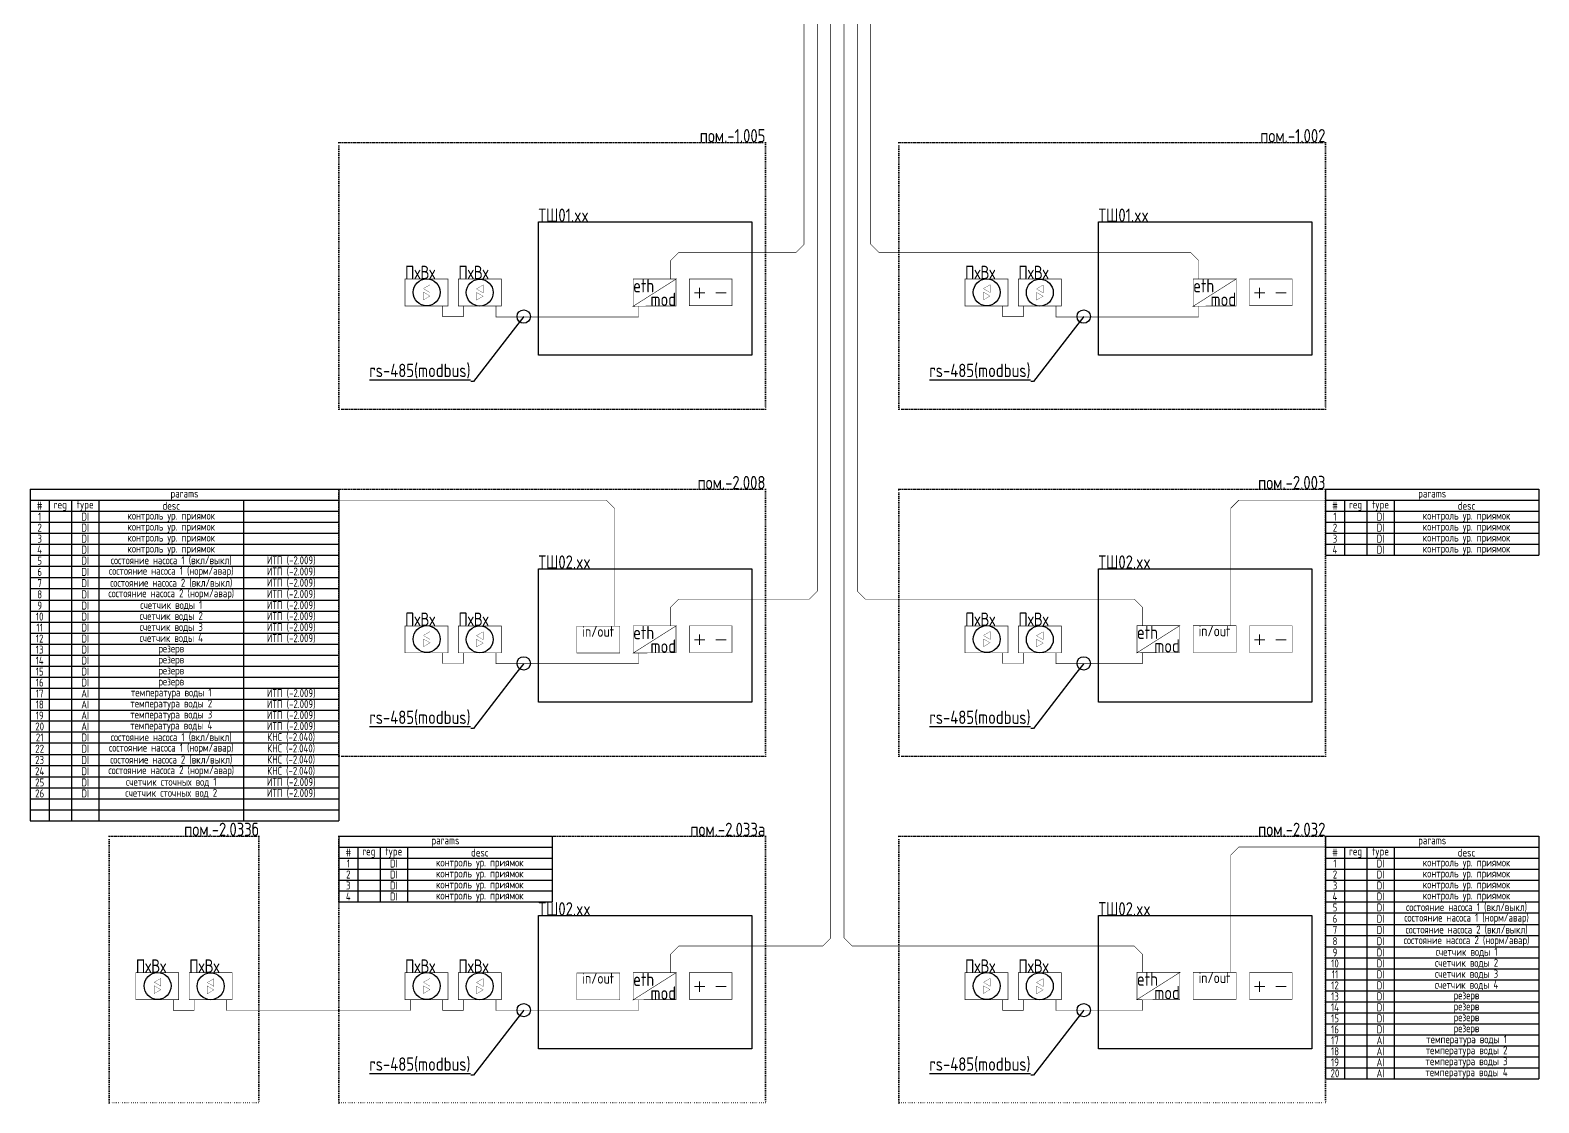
# Model space of a CAD drawing. Header units: inches. Extents: x -443 to 158, y -551 to 426.
# Drawn here: x -443 to 123, y -551 to -148 of the extents above; entities that cross this region are included whole.
import ezdxf
from ezdxf import colors
from ezdxf.entities.mleader import LeaderData, LeaderLine
from ezdxf.math import Vec2, Vec3

# ---------------------------------------------------------------- set-up
doc = ezdxf.new("R2010")
doc.units = ezdxf.units.IN
doc.header["$MEASUREMENT"] = 0
doc.linetypes.add('ACAD_ISO07W100', pattern=[3, 0, -3])
doc.styles.add('-ISOCPEUR-', font='ISOCPEUR.TTF', dxfattribs={"width": 0.8, "height": 2.5})

# ---------------------------------------------------------------- blocks, each defined once
blk = doc.blocks.new('*U19')
at = {"const_width": 0.2}
blk.add_lwpolyline([(0.2, 0.2), (16.2, 0.2), (16.2, 10.2), (0.2, 10.2)], close=True, dxfattribs=at)
at = {"const_width": 0.4}
for points in [[(4, 7), (4, 3)], [(2, 5), (6, 5)], [(10, 5), (14, 5)]]:
    blk.add_lwpolyline(points, dxfattribs=at)
blk = doc.blocks.new('_Origin')
at = {"color": 0, "linetype": 'ByBlock', "lineweight": -2}
blk.add_line((0, 0), (-1, 0), dxfattribs=at)
blk.add_circle((0, 0), 0.5, dxfattribs=at)
blk = doc.blocks.new('*T23')
at = {"color": 0, "linetype": 'ByBlock', "lineweight": -2, "transparency": 16777216}
for p, q in [((0, 0), (80, 0)), ((0, 0), (0, -91)), ((80, 0), (80, -91)), ((0, -4.12), (80, -4.12)), ((7.11, -4.12), (7.11, -91)), ((15.47, -4.12), (15.47, -91)), ((25.79, -4.12), (25.79, -91)), ((0, -8.24), (80, -8.24)), ((0, -12.36), (80, -12.36)), ((0, -16.48), (80, -16.48)), ((0, -20.6), (80, -20.6)), ((0, -24.72), (80, -24.72)), ((0, -28.84), (80, -28.84)), ((0, -33.14), (80, -33.14)), ((0, -37.26), (80, -37.26)), ((0, -41.56), (80, -41.56)), ((0, -45.68), (80, -45.68)), ((0, -49.8), (80, -49.8)), ((0, -53.92), (80, -53.92)), ((0, -58.04), (80, -58.04)), ((0, -62.16), (80, -62.16)), ((0, -66.28), (80, -66.28)), ((0, -70.4), (80, -70.4)), ((0, -74.52), (80, -74.52)), ((0, -78.64), (80, -78.64)), ((0, -82.76), (80, -82.76)), ((0, -86.88), (80, -86.88)), ((0, -91), (80, -91))]:
    blk.add_line(p, q, dxfattribs=at)
at = {"color": 0, "transparency": 16777216, "char_height": 3, "attachment_point": 5, "style": '-ISOCPEUR-'}
for s, insert, width in [('#', (3.56, -6.18), 6.9929), ('reg', (11.29, -6.18), 8.2369), ('type', (20.63, -6.18), 10.2032), ('params', (40, -2.06), 79.88), ('desc', (52.9, -6.18), 54.0869), ('1', (3.56, -10.3), 6.9929), ('DI', (20.63, -10.3), 10.2032), ('контроль ур. приямок', (52.9, -10.3), 54.0869), ('2', (3.56, -14.42), 6.9929), ('DI', (20.63, -14.42), 10.2032), ('контроль ур. приямок', (52.9, -14.42), 54.0869), ('4', (3.56, -22.66), 6.9929), ('3', (3.56, -18.54), 6.9929), ('DI', (20.63, -18.54), 10.2032), ('DI', (20.63, -22.66), 10.2032), ('контроль ур. приямок', (52.9, -18.54), 54.0869), ('контроль ур. приямок', (52.9, -22.66), 54.0869), ('5', (3.56, -26.78), 6.9929), ('DI', (20.63, -26.78), 10.2032), ('состояние насоса 1 (вкл/выкл)', (52.9, -26.78), 54.0869), ('7', (3.56, -35.2), 6.9929), ('6', (3.56, -30.99), 6.9929), ('DI', (20.63, -30.99), 10.2032), ('DI', (20.63, -35.2), 10.2032), ('состояние насоса 1 (норм/авар)', (52.9, -30.99), 54.0869), ('состояние насоса 2 (вкл/выкл)', (52.9, -35.2), 54.0869), ('8', (3.56, -39.41), 6.9929), ('DI', (20.63, -39.41), 10.2032), ('состояние насоса 2 (норм/авар)', (52.9, -39.41), 54.0869), ('9', (3.56, -43.62), 6.9929), ('DI', (20.63, -43.62), 10.2032), ('счетчик воды 1', (52.9, -43.62), 54.0869), ('10', (3.56, -47.74), 6.9929), ('11', (3.56, -51.86), 6.9929), ('DI', (20.63, -47.74), 10.2032), ('DI', (20.63, -51.86), 10.2032), ('счетчик воды 3', (52.9, -51.86), 54.0869), ('счетчик воды 2', (52.9, -47.74), 54.0869), ('12', (3.56, -55.98), 6.9929), ('DI', (20.63, -55.98), 10.2032), ('счетчик воды 4', (52.9, -55.98), 54.0869), ('13', (3.56, -60.1), 6.9929), ('DI', (20.63, -60.1), 10.2032), ('резерв', (52.9, -60.1), 54.0869), ('14', (3.56, -64.22), 6.9929), ('15', (3.56, -68.34), 6.9929), ('DI', (20.63, -64.22), 10.2032), ('DI', (20.63, -68.34), 10.2032), ('резерв', (52.9, -64.22), 54.0869), ('резерв', (52.9, -68.34), 54.0869), ('16', (3.56, -72.46), 6.9929), ('DI', (20.63, -72.46), 10.2032), ('резерв', (52.9, -72.46), 54.0869), ('18', (3.56, -80.7), 6.9929), ('17', (3.56, -76.58), 6.9929), ('AI', (20.63, -76.58), 10.2032), ('AI', (20.63, -80.7), 10.2032), ('температура воды 2', (52.9, -80.7), 54.0869), ('температура воды 1', (52.9, -76.58), 54.0869), ('19', (3.56, -84.82), 6.9929), ('AI', (20.63, -84.82), 10.2032), ('температура воды 3', (52.9, -84.82), 54.0869), ('20', (3.56, -88.94), 6.9929), ('AI', (20.63, -88.94), 10.2032), ('температура воды 4', (52.9, -88.94), 54.0869)]:
    blk.add_mtext(s, dxfattribs=dict(at, insert=insert, width=width))
blk = doc.blocks.new('*T26')
at = {"color": 0, "linetype": 'ByBlock', "lineweight": -2, "transparency": 16777216}
for p, q in [((0, 0), (80, 0)), ((0, 0), (0, -24.72)), ((80, 0), (80, -24.72)), ((0, -4.12), (80, -4.12)), ((7.11, -4.12), (7.11, -24.72)), ((15.47, -4.12), (15.47, -24.72)), ((25.79, -4.12), (25.79, -24.72)), ((0, -8.24), (80, -8.24)), ((0, -12.36), (80, -12.36)), ((0, -16.48), (80, -16.48)), ((0, -20.6), (80, -20.6)), ((0, -24.72), (80, -24.72))]:
    blk.add_line(p, q, dxfattribs=at)
at = {"color": 0, "transparency": 16777216, "char_height": 3, "attachment_point": 5, "style": '-ISOCPEUR-'}
for s, insert, width in [('#', (3.56, -6.18), 6.9929), ('reg', (11.29, -6.18), 8.2369), ('type', (20.63, -6.18), 10.2032), ('params', (40, -2.06), 79.88), ('desc', (52.9, -6.18), 54.0869), ('1', (3.56, -10.3), 6.9929), ('DI', (20.63, -10.3), 10.2032), ('контроль ур. приямок', (52.9, -10.3), 54.0869), ('2', (3.56, -14.42), 6.9929), ('DI', (20.63, -14.42), 10.2032), ('контроль ур. приямок', (52.9, -14.42), 54.0869), ('4', (3.56, -22.66), 6.9929), ('3', (3.56, -18.54), 6.9929), ('DI', (20.63, -18.54), 10.2032), ('DI', (20.63, -22.66), 10.2032), ('контроль ур. приямок', (52.9, -18.54), 54.0869), ('контроль ур. приямок', (52.9, -22.66), 54.0869)]:
    blk.add_mtext(s, dxfattribs=dict(at, insert=insert, width=width))
blk = doc.blocks.new('*T29')
at = {"color": 0, "linetype": 'ByBlock', "lineweight": -2, "transparency": 16777216}
for p, q in [((0, 0), (80, 0)), ((0, 0), (0, -24.72)), ((80, 0), (80, -24.72)), ((0, -4.12), (80, -4.12)), ((7.11, -4.12), (7.11, -24.72)), ((15.47, -4.12), (15.47, -24.72)), ((25.79, -4.12), (25.79, -24.72)), ((0, -8.24), (80, -8.24)), ((0, -12.36), (80, -12.36)), ((0, -16.48), (80, -16.48)), ((0, -20.6), (80, -20.6)), ((0, -24.72), (80, -24.72))]:
    blk.add_line(p, q, dxfattribs=at)
at = {"color": 0, "transparency": 16777216, "char_height": 3, "attachment_point": 5, "style": '-ISOCPEUR-'}
for s, insert, width in [('#', (3.56, -6.18), 6.9929), ('reg', (11.29, -6.18), 8.2369), ('type', (20.63, -6.18), 10.2032), ('params', (40, -2.06), 79.88), ('desc', (52.9, -6.18), 54.0869), ('1', (3.56, -10.3), 6.9929), ('DI', (20.63, -10.3), 10.2032), ('контроль ур. приямок', (52.9, -10.3), 54.0869), ('2', (3.56, -14.42), 6.9929), ('DI', (20.63, -14.42), 10.2032), ('контроль ур. приямок', (52.9, -14.42), 54.0869), ('4', (3.56, -22.66), 6.9929), ('3', (3.56, -18.54), 6.9929), ('DI', (20.63, -18.54), 10.2032), ('DI', (20.63, -22.66), 10.2032), ('контроль ур. приямок', (52.9, -18.54), 54.0869), ('контроль ур. приямок', (52.9, -22.66), 54.0869)]:
    blk.add_mtext(s, dxfattribs=dict(at, insert=insert, width=width))
blk = doc.blocks.new('*T32')
at = {"color": 0, "linetype": 'ByBlock', "lineweight": -2, "transparency": 16777216}
for p, q in [((0, 0), (115.72, 0)), ((0, 0), (0, -124.33)), ((115.72, 0), (115.72, -124.33)), ((0, -4.12), (115.72, -4.12)), ((7.11, -4.12), (7.11, -124.33)), ((15.47, -4.12), (15.47, -124.33)), ((25.79, -4.12), (25.79, -124.33)), ((80, -4.12), (80, -124.33)), ((0, -8.24), (115.72, -8.24)), ((0, -12.36), (115.72, -12.36)), ((0, -16.48), (115.72, -16.48)), ((0, -20.6), (115.72, -20.6)), ((0, -24.72), (115.72, -24.72)), ((0, -28.84), (115.72, -28.84)), ((0, -33.14), (115.72, -33.14)), ((0, -37.26), (115.72, -37.26)), ((0, -41.56), (115.72, -41.56)), ((0, -45.68), (115.72, -45.68)), ((0, -49.8), (115.72, -49.8)), ((0, -53.92), (115.72, -53.92)), ((0, -58.04), (115.72, -58.04)), ((0, -62.16), (115.72, -62.16)), ((0, -66.28), (115.72, -66.28)), ((0, -70.4), (115.72, -70.4)), ((0, -74.52), (115.72, -74.52)), ((0, -78.64), (115.72, -78.64)), ((0, -82.76), (115.72, -82.76)), ((0, -86.88), (115.72, -86.88)), ((0, -91), (115.72, -91)), ((0, -95.12), (115.72, -95.12)), ((0, -99.43), (115.72, -99.43)), ((0, -103.55), (115.72, -103.55)), ((0, -107.85), (115.72, -107.85)), ((0, -111.97), (115.72, -111.97)), ((0, -116.09), (115.72, -116.09)), ((0, -120.21), (115.72, -120.21)), ((0, -124.33), (115.72, -124.33))]:
    blk.add_line(p, q, dxfattribs=at)
at = {"color": 0, "transparency": 16777216, "char_height": 3, "attachment_point": 5, "style": '-ISOCPEUR-'}
for s, insert, width in [('#', (3.56, -6.18), 6.9929), ('reg', (11.29, -6.18), 8.2369), ('type', (20.63, -6.18), 10.2032), ('desc', (52.9, -6.18), 54.0869), ('params', (57.86, -2.06), 115.6024), ('1', (3.56, -10.3), 6.9929), ('DI', (20.63, -10.3), 10.2032), ('контроль ур. приямок', (52.9, -10.3), 54.0869), ('2', (3.56, -14.42), 6.9929), ('DI', (20.63, -14.42), 10.2032), ('контроль ур. приямок', (52.9, -14.42), 54.0869), ('4', (3.56, -22.66), 6.9929), ('3', (3.56, -18.54), 6.9929), ('DI', (20.63, -18.54), 10.2032), ('DI', (20.63, -22.66), 10.2032), ('контроль ур. приямок', (52.9, -18.54), 54.0869), ('контроль ур. приямок', (52.9, -22.66), 54.0869), ('5', (3.56, -26.78), 6.9929), ('DI', (20.63, -26.78), 10.2032), ('состояние насоса 1 (вкл/выкл)', (52.9, -26.78), 54.0869), ('ИТП (-2.009)', (97.86, -26.78), 35.6024), ('7', (3.56, -35.2), 6.9929), ('6', (3.56, -30.99), 6.9929), ('DI', (20.63, -30.99), 10.2032), ('DI', (20.63, -35.2), 10.2032), ('состояние насоса 1 (норм/авар)', (52.9, -30.99), 54.0869), ('состояние насоса 2 (вкл/выкл)', (52.9, -35.2), 54.0869), ('ИТП (-2.009)', (97.86, -30.99), 35.6024), ('ИТП (-2.009)', (97.86, -35.2), 35.6024), ('8', (3.56, -39.41), 6.9929), ('DI', (20.63, -39.41), 10.2032), ('состояние насоса 2 (норм/авар)', (52.9, -39.41), 54.0869), ('ИТП (-2.009)', (97.86, -39.41), 35.6024), ('9', (3.56, -43.62), 6.9929), ('DI', (20.63, -43.62), 10.2032), ('счетчик воды 1', (52.9, -43.62), 54.0869), ('ИТП (-2.009)', (97.86, -43.62), 35.6024), ('10', (3.56, -47.74), 6.9929), ('11', (3.56, -51.86), 6.9929), ('DI', (20.63, -47.74), 10.2032), ('DI', (20.63, -51.86), 10.2032), ('счетчик воды 3', (52.9, -51.86), 54.0869), ('счетчик воды 2', (52.9, -47.74), 54.0869), ('ИТП (-2.009)', (97.86, -47.74), 35.6024), ('ИТП (-2.009)', (97.86, -51.86), 35.6024), ('12', (3.56, -55.98), 6.9929), ('DI', (20.63, -55.98), 10.2032), ('счетчик воды 4', (52.9, -55.98), 54.0869), ('ИТП (-2.009)', (97.86, -55.98), 35.6024), ('13', (3.56, -60.1), 6.9929), ('DI', (20.63, -60.1), 10.2032), ('резерв', (52.9, -60.1), 54.0869), ('14', (3.56, -64.22), 6.9929), ('15', (3.56, -68.34), 6.9929), ('DI', (20.63, -64.22), 10.2032), ('DI', (20.63, -68.34), 10.2032), ('резерв', (52.9, -64.22), 54.0869), ('резерв', (52.9, -68.34), 54.0869), ('16', (3.56, -72.46), 6.9929), ('DI', (20.63, -72.46), 10.2032), ('резерв', (52.9, -72.46), 54.0869), ('18', (3.56, -80.7), 6.9929), ('17', (3.56, -76.58), 6.9929), ('AI', (20.63, -76.58), 10.2032), ('AI', (20.63, -80.7), 10.2032), ('температура воды 2', (52.9, -80.7), 54.0869), ('температура воды 1', (52.9, -76.58), 54.0869), ('ИТП (-2.009)', (97.86, -76.58), 35.6024), ('ИТП (-2.009)', (97.86, -80.7), 35.6024), ('19', (3.56, -84.82), 6.9929), ('AI', (20.63, -84.82), 10.2032), ('температура воды 3', (52.9, -84.82), 54.0869), ('ИТП (-2.009)', (97.86, -84.82), 35.6024), ('20', (3.56, -88.94), 6.9929), ('AI', (20.63, -88.94), 10.2032), ('температура воды 4', (52.9, -88.94), 54.0869), ('ИТП (-2.009)', (97.86, -88.94), 35.6024), ('22', (3.56, -97.27), 6.9929), ('21', (3.56, -93.06), 6.9929), ('DI', (20.63, -93.06), 10.2032), ('DI', (20.63, -97.27), 10.2032), ('состояние насоса 1 (норм/авар)', (52.9, -97.27), 54.0869), ('состояние насоса 1 (вкл/выкл)', (52.9, -93.06), 54.0869), ('КНС (-2.040)', (97.86, -93.06), 35.6024), ('КНС (-2.040)', (97.86, -97.27), 35.6024), ('23', (3.56, -101.49), 6.9929), ('DI', (20.63, -101.49), 10.2032), ('состояние насоса 2 (вкл/выкл)', (52.9, -101.49), 54.0869), ('КНС (-2.040)', (97.86, -101.49), 35.6024), ('24', (3.56, -105.7), 6.9929), ('DI', (20.63, -105.7), 10.2032), ('состояние насоса 2 (норм/авар)', (52.9, -105.7), 54.0869), ('КНС (-2.040)', (97.86, -105.7), 35.6024), ('25', (3.56, -109.91), 6.9929), ('26', (3.56, -114.03), 6.9929), ('DI', (20.63, -109.91), 10.2032), ('DI', (20.63, -114.03), 10.2032), ('счетчик сточных вод 2', (52.9, -114.03), 54.0869), ('счетчик сточных вод 1', (52.9, -109.91), 54.0869), ('ИТП (-2.009)', (97.86, -109.91), 35.6024), ('ИТП (-2.009)', (97.86, -114.03), 35.6024)]:
    blk.add_mtext(s, dxfattribs=dict(at, insert=insert, width=width))
blk = doc.blocks.new('PxVx')
at = {"const_width": 0.2}
blk.add_lwpolyline([(16.1, 10.1), (0, 10.1), (0, 0), (16.1, 0)], close=True, dxfattribs=at)
at = {"color": 1, "const_width": 0.1}
blk.add_lwpolyline([(6.9, 6.54), (9.39, 7.98), (9.39, 5.07), (6.9, 6.54)], dxfattribs=at)
at = {"color": 5, "const_width": 0.1}
blk.add_lwpolyline([(9.39, 3.77), (6.9, 5.21), (6.9, 2.3), (9.39, 3.77)], dxfattribs=at)
blk.add_circle((8.15, 5.15), 5.05)
at = {"insert": (0, 10.1), "char_height": 5, "attachment_point": 7, "style": '-ISOCPEUR-'}
blk.add_mtext_dynamic_manual_height_columns('ПхВх', width=80.3115, gutter_width=12.5, heights=[9], dxfattribs=at)

msp = doc.modelspace()

# ---------------------------------------------------------------- linework, layer by layer
at = {"const_width": 0.2}
for points in [[(-202.85, -241.76), (-202.85, -234.76), (-199.85, -231.76), (-155.85, -231.76), (-152.85, -228.76), (-152.85, 112.24), (-149.85, 115.24), (-104.34, 115.24)], [(-202.85, -371.76), (-202.85, -364.76), (-199.85, -361.76), (-150.85, -361.76), (-147.85, -358.76), (-147.85, 112.24), (-144.85, 115.24), (-104.34, 115.24)], [(-202.85, -501.76), (-202.85, -494.76), (-199.85, -491.76), (-145.85, -491.76), (-142.85, -488.76), (-142.85, 112.24), (-139.85, 115.24), (-104.34, 115.24)], [(-26.05, -501.76), (-26.05, -494.76), (-29.05, -491.76), (-134.85, -491.76), (-137.85, -488.76), (-137.85, 112.24), (-134.85, 115.24), (-104.34, 115.24)], [(-26.05, -371.66), (-26.05, -364.76), (-29.05, -361.76), (-129.85, -361.76), (-132.85, -358.76), (-132.85, 112.24), (-129.85, 115.24), (-104.34, 115.24)], [(-4.95, -241.76), (-4.95, -234.76), (-7.95, -231.76), (-124.85, -231.76), (-127.85, -228.76), (-127.85, 112.24), (-124.85, 115.24), (-104.34, 115.24)], [(-280.61, -251.88), (-280.61, -255.86), (-288.41, -255.86), (-288.41, -251.88)], [(-214.95, -251.94), (-214.95, -255.96), (-268.41, -255.96), (-268.41, -251.98)], [(-70.61, -251.88), (-70.61, -255.86), (-78.41, -255.86), (-78.41, -251.88)], [(-4.95, -251.94), (-4.95, -255.96), (-58.41, -255.96), (-58.41, -251.98)], [(-223.95, -371.86), (-223.95, -327.66), (-226.95, -324.66), (-327.34, -324.66)], [(7.15, -371.66), (7.15, -327.66), (10.15, -324.66), (42.66, -324.66)], [(-280.61, -381.88), (-280.61, -385.86), (-288.41, -385.86), (-288.41, -381.88)], [(-214.95, -381.94), (-214.95, -385.96), (-268.41, -385.96), (-268.41, -381.98)], [(-70.61, -381.88), (-70.61, -385.86), (-78.41, -385.86), (-78.41, -381.88)], [(-26.05, -381.86), (-26.05, -385.96), (-58.41, -385.96), (-58.41, -381.98)], [(7.15, -501.66), (7.15, -457.66), (10.15, -454.66), (42.66, -454.66)], [(-381.54, -511.88), (-381.54, -515.86), (-389.34, -515.86), (-389.34, -511.88)], [(-300.51, -511.88), (-300.51, -515.96), (-369.34, -515.96), (-369.34, -511.98)], [(-280.61, -511.88), (-280.61, -515.86), (-288.41, -515.86), (-288.41, -511.88)], [(-214.95, -511.94), (-214.95, -515.96), (-268.41, -515.96), (-268.41, -511.98)], [(-70.61, -511.88), (-70.61, -515.86), (-78.41, -515.86), (-78.41, -511.88)], [(-26.05, -511.94), (-26.05, -515.96), (-58.41, -515.96), (-58.41, -511.98)]]:
    msp.add_lwpolyline(points, dxfattribs=at)
at = {"linetype": 'ACAD_ISO07W100', "ltscale": 0.2}
for points in [[(-327.34, -190.54), (-167.34, -190.54), (-167.34, -290.54), (-327.34, -290.54)], [(-117.34, -190.54), (42.66, -190.54), (42.66, -290.54), (-117.34, -290.54)], [(-327.34, -320.54), (-167.34, -320.54), (-167.34, -420.54), (-327.34, -420.54)], [(-117.34, -320.54), (42.66, -320.54), (42.66, -420.54), (-117.34, -420.54)], [(-413.44, -450.54), (-357.34, -450.54), (-357.34, -550.54), (-413.44, -550.54)], [(-327.34, -450.54), (-167.34, -450.54), (-167.34, -550.54), (-327.34, -550.54)], [(-117.34, -450.54), (42.66, -450.54), (42.66, -550.54), (-117.34, -550.54)]]:
    msp.add_lwpolyline(points, close=True, dxfattribs=at)
for points in [[(-172.46, -270.34), (-252.46, -270.34), (-252.46, -220.34), (-172.46, -220.34)], [(37.54, -270.34), (-42.46, -270.34), (-42.46, -220.34), (37.54, -220.34)], [(-172.46, -400.34), (-252.46, -400.34), (-252.46, -350.34), (-172.46, -350.34)], [(37.54, -400.34), (-42.46, -400.34), (-42.46, -350.34), (37.54, -350.34)], [(-172.46, -530.34), (-252.46, -530.34), (-252.46, -480.34), (-172.46, -480.34)], [(37.54, -530.34), (-42.46, -530.34), (-42.46, -480.34), (37.54, -480.34)]]:
    msp.add_lwpolyline(points, close=True)
at = {"const_width": 0.2}
for points in [[(-286.41, -241.78), (-302.51, -241.78), (-302.51, -251.88), (-286.41, -251.88)], [(-266.41, -241.78), (-282.51, -241.78), (-282.51, -251.88), (-266.41, -251.88)], [(-208.85, -251.86), (-200.85, -251.86), (-200.85, -241.76), (-216.95, -251.96)], [(-216.95, -251.96), (-200.85, -241.76), (-208.95, -241.76), (-216.95, -241.76)], [(-76.41, -241.78), (-92.51, -241.78), (-92.51, -251.88), (-76.41, -251.88)], [(-56.41, -241.78), (-72.51, -241.78), (-72.51, -251.88), (-56.41, -251.88)], [(1.15, -251.86), (9.15, -251.86), (9.15, -241.76), (-6.95, -251.96)], [(-6.95, -251.96), (9.15, -241.76), (1.05, -241.76), (-6.95, -241.76)], [(-286.41, -371.78), (-302.51, -371.78), (-302.51, -381.88), (-286.41, -381.88)], [(-266.41, -371.78), (-282.51, -371.78), (-282.51, -381.88), (-266.41, -381.88)], [(-238.05, -371.86), (-221.95, -371.86), (-221.95, -381.96), (-238.05, -381.96)], [(-208.85, -381.86), (-200.85, -381.86), (-200.85, -371.76), (-216.95, -381.96)], [(-216.95, -381.96), (-200.85, -371.76), (-208.95, -371.76), (-216.95, -371.76)], [(-76.41, -371.78), (-92.51, -371.78), (-92.51, -381.88), (-76.41, -381.88)], [(-56.41, -371.78), (-72.51, -371.78), (-72.51, -381.88), (-56.41, -381.88)], [(-19.95, -381.76), (-11.95, -381.76), (-11.95, -371.66), (-28.05, -381.86)], [(-28.05, -381.86), (-11.95, -371.66), (-20.05, -371.66), (-28.05, -371.66)], [(-6.95, -371.66), (9.15, -371.66), (9.15, -381.76), (-6.95, -381.76)], [(-387.34, -501.78), (-403.44, -501.78), (-403.44, -511.88), (-387.34, -511.88)], [(-367.34, -501.78), (-383.44, -501.78), (-383.44, -511.88), (-367.34, -511.88)], [(-286.41, -501.78), (-302.51, -501.78), (-302.51, -511.88), (-286.41, -511.88)], [(-266.41, -501.78), (-282.51, -501.78), (-282.51, -511.88), (-266.41, -511.88)], [(-238.05, -501.86), (-221.95, -501.86), (-221.95, -511.96), (-238.05, -511.96)], [(-208.85, -511.86), (-200.85, -511.86), (-200.85, -501.76), (-216.95, -511.96)], [(-216.95, -511.96), (-200.85, -501.76), (-208.95, -501.76), (-216.95, -501.76)], [(-56.41, -501.78), (-72.51, -501.78), (-72.51, -511.88), (-56.41, -511.88)], [(-19.95, -511.76), (-11.95, -511.76), (-11.95, -501.66), (-28.05, -511.86)], [(-28.05, -511.86), (-11.95, -501.66), (-20.05, -501.66), (-28.05, -501.66)], [(-6.95, -501.66), (9.15, -501.66), (9.15, -511.76), (-6.95, -511.76)]]:
    msp.add_lwpolyline(points, close=True, dxfattribs=at)
at = {"color": 1, "const_width": 0.1}
for points in [[(-295.61, -245.34), (-293.12, -243.9), (-293.12, -246.81), (-295.61, -245.34)], [(-275.71, -245.44), (-273.22, -244), (-273.22, -246.91), (-275.71, -245.44)], [(-85.61, -245.34), (-83.12, -243.9), (-83.12, -246.81), (-85.61, -245.34)], [(-65.71, -245.44), (-63.22, -244), (-63.22, -246.91), (-65.71, -245.44)], [(-295.61, -375.34), (-293.12, -373.9), (-293.12, -376.81), (-295.61, -375.34)], [(-275.71, -375.44), (-273.22, -374), (-273.22, -376.91), (-275.71, -375.44)], [(-85.61, -375.34), (-83.12, -373.9), (-83.12, -376.81), (-85.61, -375.34)], [(-65.71, -375.44), (-63.22, -374), (-63.22, -376.91), (-65.71, -375.44)], [(-396.54, -505.34), (-394.05, -503.9), (-394.05, -506.81), (-396.54, -505.34)], [(-376.64, -505.44), (-374.15, -504), (-374.15, -506.91), (-376.64, -505.44)], [(-295.61, -505.34), (-293.12, -503.9), (-293.12, -506.81), (-295.61, -505.34)], [(-275.71, -505.44), (-273.22, -504), (-273.22, -506.91), (-275.71, -505.44)], [(-65.71, -505.44), (-63.22, -504), (-63.22, -506.91), (-65.71, -505.44)]]:
    msp.add_lwpolyline(points, dxfattribs=at)
at = {"color": 5, "const_width": 0.1}
for points in [[(-293.12, -248.11), (-295.61, -246.67), (-295.61, -249.58), (-293.12, -248.11)], [(-273.22, -248.21), (-275.71, -246.77), (-275.71, -249.68), (-273.22, -248.21)], [(-83.12, -248.11), (-85.61, -246.67), (-85.61, -249.58), (-83.12, -248.11)], [(-63.22, -248.21), (-65.71, -246.77), (-65.71, -249.68), (-63.22, -248.21)], [(-293.12, -378.11), (-295.61, -376.67), (-295.61, -379.58), (-293.12, -378.11)], [(-273.22, -378.21), (-275.71, -376.77), (-275.71, -379.68), (-273.22, -378.21)], [(-83.12, -378.11), (-85.61, -376.67), (-85.61, -379.58), (-83.12, -378.11)], [(-63.22, -378.21), (-65.71, -376.77), (-65.71, -379.68), (-63.22, -378.21)], [(-394.05, -508.11), (-396.54, -506.67), (-396.54, -509.58), (-394.05, -508.11)], [(-374.15, -508.21), (-376.64, -506.77), (-376.64, -509.68), (-374.15, -508.21)], [(-293.12, -508.11), (-295.61, -506.67), (-295.61, -509.58), (-293.12, -508.11)], [(-273.22, -508.21), (-275.71, -506.77), (-275.71, -509.68), (-273.22, -508.21)], [(-63.22, -508.21), (-65.71, -506.77), (-65.71, -509.68), (-63.22, -508.21)]]:
    msp.add_lwpolyline(points, dxfattribs=at)
for centre in [(-294.36, -246.73), (-274.46, -246.83), (-84.36, -246.73), (-64.46, -246.83), (-294.36, -376.73), (-274.46, -376.83), (-84.36, -376.73), (-64.46, -376.83), (-395.29, -506.73), (-375.39, -506.83), (-294.36, -506.73), (-274.46, -506.83), (-64.46, -506.83)]:
    msp.add_circle(centre, 5.05)

# ---------------------------------------------------------------- block references
for name, p in [('*U19', (-196.05, -251.96)), ('*U19', (13.95, -251.96)), ('*T32', (-443.06, -320.54)), ('*T26', (42.66, -320.54)), ('*U19', (-196.05, -381.96)), ('*U19', (13.95, -381.96)), ('*T29', (-327.34, -450.54)), ('*T23', (42.66, -450.54)), ('PxVx', (-92.51, -511.88)), ('*U19', (-196.05, -511.96)), ('*U19', (13.95, -511.96))]:
    msp.add_blockref(name, p)

# ---------------------------------------------------------------- texts
at = {"char_height": 5, "style": '-ISOCPEUR-'}
for s, width, insert, attachment_point in [('\\pi-8,l8,t20;пом.-1.005', 80.3115, (-167.34, -190.54), 9), ('\\pi-8,l8,t20;пом.-1.002', 80.3115, (42.66, -190.54), 9), ('\\pi-8,l8,t20;ТШ01.xx', 80.3115, (-252.46, -220.34), 7), ('\\pi-8,l8,t20;ТШ01.xx', 80.3115, (-42.46, -220.34), 7), ('ПхВх', 80.3115, (-302.51, -241.78), 7), ('ПхВх', 80.3115, (-282.51, -241.78), 7), ('ПхВх', 80.3115, (-92.51, -241.78), 7), ('ПхВх', 80.3115, (-72.51, -241.78), 7), ('\\pi-8,l8,t20;eth', 8, (-216.95, -241.76), 1), ('\\pi-8,l8,t20;eth', 8, (-6.95, -241.76), 1), ('\\pi-8,l8,t20;mod', 8, (-200.85, -251.86), 9), ('\\pi-8,l8,t20;mod', 8, (9.15, -251.86), 9), ('\\pi-8,l8,t20;пом.-2.008', 80.3115, (-167.34, -320.54), 9), ('\\pi-8,l8,t20;пом.-2.003', 80.3115, (42.66, -320.54), 9), ('\\pi-8,l8,t20;ТШ02.xx', 80.3115, (-252.46, -350.34), 7), ('\\pi-8,l8,t20;ТШ02.xx', 80.3115, (-42.46, -350.34), 7), ('ПхВх', 80.3115, (-302.51, -371.78), 7), ('ПхВх', 80.3115, (-282.51, -371.78), 7), ('ПхВх', 80.3115, (-92.51, -371.78), 7), ('ПхВх', 80.3115, (-72.51, -371.78), 7), ('\\pi-8,l8,t20;eth', 8, (-216.95, -371.76), 1), ('\\pi-8,l8,t20;eth', 8, (-28.05, -371.66), 1), ('\\pi-8,l8,t20;mod', 8, (-200.85, -381.86), 9), ('\\pi-8,l8,t20;mod', 8, (-11.95, -381.76), 9), ('\\pi-8,l8,t20;пом.-2.033б', 80.3115, (-357.34, -450.54), 9), ('\\pi-8,l8,t20;пом.-2.033а', 80.3115, (-167.34, -450.54), 9), ('\\pi-8,l8,t20;пом.-2.032', 80.3115, (42.66, -450.54), 9), ('\\pi-8,l8,t20;ТШ02.xx', 80.3115, (-252.46, -480.34), 7), ('\\pi-8,l8,t20;ТШ02.xx', 80.3115, (-42.46, -480.34), 7), ('ПхВх', 80.3115, (-403.44, -501.78), 7), ('ПхВх', 80.3115, (-383.44, -501.78), 7), ('ПхВх', 80.3115, (-302.51, -501.78), 7), ('ПхВх', 80.3115, (-282.51, -501.78), 7), ('ПхВх', 80.3115, (-72.51, -501.78), 7), ('\\pi-8,l8,t20;eth', 8, (-216.95, -501.76), 1), ('\\pi-8,l8,t20;eth', 8, (-28.05, -501.66), 1), ('\\pi-8,l8,t20;mod', 8, (-200.85, -511.86), 9), ('\\pi-8,l8,t20;mod', 8, (-11.95, -511.76), 9)]:
    msp.add_mtext_dynamic_manual_height_columns(s, width=width, gutter_width=12.5, heights=[9], dxfattribs=dict(at, insert=insert, attachment_point=attachment_point))
at = {"char_height": 4, "width": 16.1, "attachment_point": 1, "style": '-ISOCPEUR-'}
for insert in [(-238.05, -371.86), (-6.95, -371.66), (-238.05, -501.86), (-6.95, -501.66)]:
    msp.add_mtext(' in/out', dxfattribs=dict(at, insert=insert))

# ---------------------------------------------------------------- leaders
ml = msp.add_multileader_mtext('Standard')
ml.set_content('{\\Lrs-485(modbus)}', color=256, style='-ISOCPEUR-')
ml.set_leader_properties()
ml.set_arrow_properties(name='ORIGIN')
ml.build(insert=Vec2(0, 0))
ml.multileader.update_dxf_attribs({"text_left_attachment_type": 8, "text_right_attachment_type": 4, "dogleg_length": 1, "arrow_head_size": 5})
ctx = ml.context
ctx.base_point, ctx.char_height, ctx.arrow_head_size, ctx.landing_gap_size, ctx.plane_origin = Vec3(-314.82, -279.51), 5, 5, 0.09, Vec3(-258, -255.81)
ctx.left_attachment, ctx.right_attachment, ctx.text_align_type = 8, 4, 2
notes = []
notes.append((ctx, [(0, (1, 1, 0), (-276.85, -280.18), (-1, 0), 1, [(0, [(-258, -255.81)], 0, [])])]))
ctx.mtext.insert, ctx.mtext.alignment, ctx.mtext.line_spacing_style, ctx.mtext.flow_direction = Vec3(-277.94, -273.51), 3, 2, 5
ml = msp.add_multileader_mtext('Standard')
ml.set_content('{\\Lrs-485(modbus)}', color=256, style='-ISOCPEUR-')
ml.set_leader_properties()
ml.set_arrow_properties(name='ORIGIN')
ml.build(insert=Vec2(0, 0))
ml.multileader.update_dxf_attribs({"text_left_attachment_type": 8, "text_right_attachment_type": 4, "dogleg_length": 1, "arrow_head_size": 5})
ctx = ml.context
ctx.base_point, ctx.char_height, ctx.arrow_head_size, ctx.landing_gap_size, ctx.plane_origin = Vec3(-104.82, -279.51), 5, 5, 0.09, Vec3(-48, -255.81)
ctx.left_attachment, ctx.right_attachment, ctx.text_align_type = 8, 4, 2
notes.append((ctx, [(0, (1, 1, 0), (-66.85, -280.18), (-1, 0), 1, [(0, [(-48, -255.81)], 0, [])])]))
ctx.mtext.insert, ctx.mtext.alignment, ctx.mtext.line_spacing_style, ctx.mtext.flow_direction = Vec3(-67.94, -273.51), 3, 2, 5
ml = msp.add_multileader_mtext('Standard')
ml.set_content('{\\Lrs-485(modbus)}', color=256, style='-ISOCPEUR-')
ml.set_leader_properties()
ml.set_arrow_properties(name='ORIGIN')
ml.build(insert=Vec2(0, 0))
ml.multileader.update_dxf_attribs({"text_left_attachment_type": 8, "text_right_attachment_type": 4, "dogleg_length": 1, "arrow_head_size": 5})
ctx = ml.context
ctx.base_point, ctx.char_height, ctx.arrow_head_size, ctx.landing_gap_size, ctx.plane_origin = Vec3(-314.82, -409.51), 5, 5, 0.09, Vec3(-258, -385.81)
ctx.left_attachment, ctx.right_attachment, ctx.text_align_type = 8, 4, 2
notes.append((ctx, [(0, (1, 1, 0), (-276.85, -410.18), (-1, 0), 1, [(0, [(-258, -385.81)], 0, [])])]))
ctx.mtext.insert, ctx.mtext.alignment, ctx.mtext.line_spacing_style, ctx.mtext.flow_direction = Vec3(-277.94, -403.51), 3, 2, 5
ml = msp.add_multileader_mtext('Standard')
ml.set_content('{\\Lrs-485(modbus)}', color=256, style='-ISOCPEUR-')
ml.set_leader_properties()
ml.set_arrow_properties(name='ORIGIN')
ml.build(insert=Vec2(0, 0))
ml.multileader.update_dxf_attribs({"text_left_attachment_type": 8, "text_right_attachment_type": 4, "dogleg_length": 1, "arrow_head_size": 5})
ctx = ml.context
ctx.base_point, ctx.char_height, ctx.arrow_head_size, ctx.landing_gap_size, ctx.plane_origin = Vec3(-104.82, -409.51), 5, 5, 0.09, Vec3(-48, -385.81)
ctx.left_attachment, ctx.right_attachment, ctx.text_align_type = 8, 4, 2
notes.append((ctx, [(0, (1, 1, 0), (-66.85, -410.18), (-1, 0), 1, [(0, [(-48, -385.81)], 0, [])])]))
ctx.mtext.insert, ctx.mtext.alignment, ctx.mtext.line_spacing_style, ctx.mtext.flow_direction = Vec3(-67.94, -403.51), 3, 2, 5
ml = msp.add_multileader_mtext('Standard')
ml.set_content('{\\Lrs-485(modbus)}', color=256, style='-ISOCPEUR-')
ml.set_leader_properties()
ml.set_arrow_properties(name='ORIGIN')
ml.build(insert=Vec2(0, 0))
ml.multileader.update_dxf_attribs({"text_left_attachment_type": 8, "text_right_attachment_type": 4, "dogleg_length": 1, "arrow_head_size": 5})
ctx = ml.context
ctx.base_point, ctx.char_height, ctx.arrow_head_size, ctx.landing_gap_size, ctx.plane_origin = Vec3(-314.82, -539.51), 5, 5, 0.09, Vec3(-258, -515.81)
ctx.left_attachment, ctx.right_attachment, ctx.text_align_type = 8, 4, 2
notes.append((ctx, [(0, (1, 1, 0), (-276.85, -540.18), (-1, 0), 1, [(0, [(-258, -515.81)], 0, [])])]))
ctx.mtext.insert, ctx.mtext.alignment, ctx.mtext.line_spacing_style, ctx.mtext.flow_direction = Vec3(-277.94, -533.51), 3, 2, 5
ml = msp.add_multileader_mtext('Standard')
ml.set_content('{\\Lrs-485(modbus)}', color=256, style='-ISOCPEUR-')
ml.set_leader_properties()
ml.set_arrow_properties(name='ORIGIN')
ml.build(insert=Vec2(0, 0))
ml.multileader.update_dxf_attribs({"text_left_attachment_type": 8, "text_right_attachment_type": 4, "dogleg_length": 1, "arrow_head_size": 5})
ctx = ml.context
ctx.base_point, ctx.char_height, ctx.arrow_head_size, ctx.landing_gap_size, ctx.plane_origin = Vec3(-104.82, -539.51), 5, 5, 0.09, Vec3(-48, -515.81)
ctx.left_attachment, ctx.right_attachment, ctx.text_align_type = 8, 4, 2
notes.append((ctx, [(0, (1, 1, 0), (-66.85, -540.18), (-1, 0), 1, [(0, [(-48, -515.81)], 0, [])])]))
ctx.mtext.insert, ctx.mtext.alignment, ctx.mtext.line_spacing_style, ctx.mtext.flow_direction = Vec3(-67.94, -533.51), 3, 2, 5
for ctx, leaders in notes:
    for number, flags, end, landing, length, lines in leaders:
        leader = LeaderData()
        leader.index, (leader.has_last_leader_line, leader.has_dogleg_vector, leader.attachment_direction) = number, flags
        leader.last_leader_point, leader.dogleg_vector, leader.dogleg_length = Vec3(end), Vec3(landing), length
        for number, points, colour, breaks in lines:
            line = LeaderLine()
            line.index, line.vertices, line.color, line.breaks = number, Vec3.list(points), colors.encode_raw_color(colour), breaks
            leader.lines.append(line)
        ctx.leaders.append(leader)

doc.saveas('drawing.dxf')
